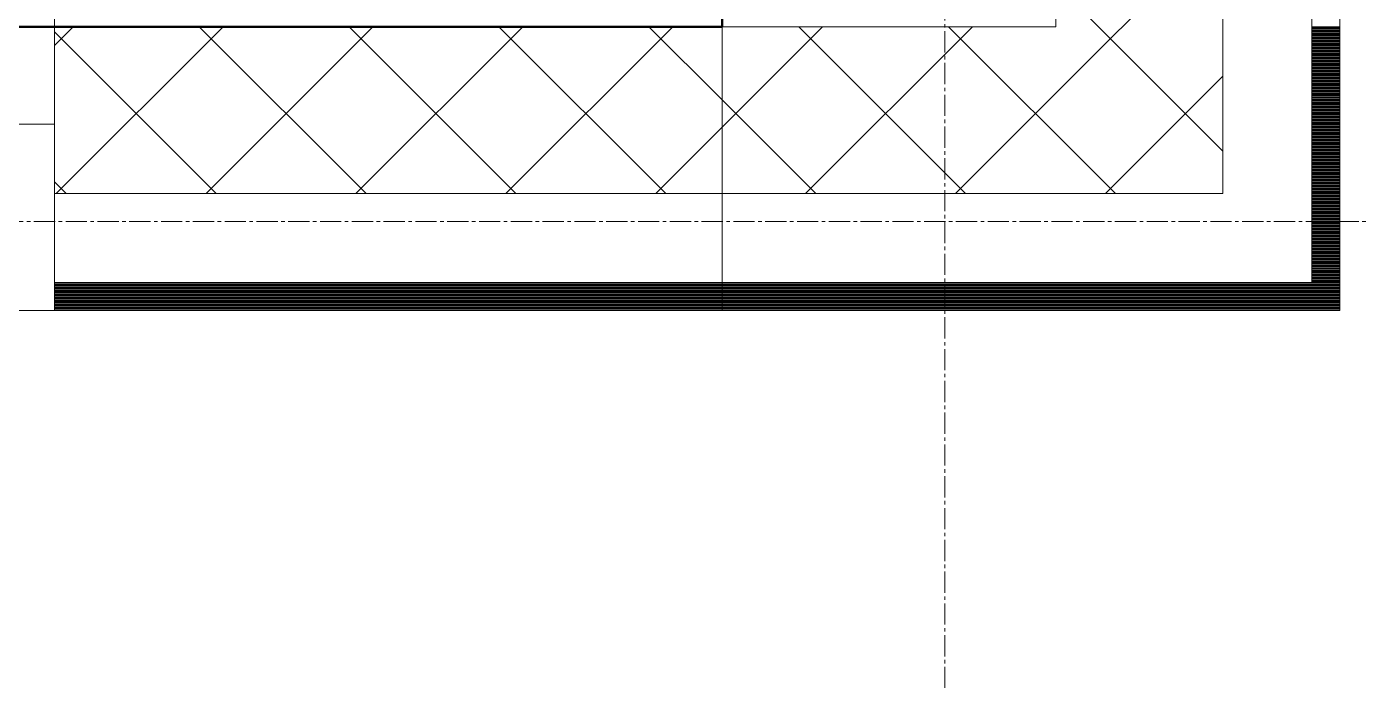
# Model space of a CAD drawing. Header units: millimetres. Extents: x -231292 to 573618, y -153144 to 564035.
# Drawn here: x 35658 to 36858, y -94358 to -93770 of the extents above; entities that cross this region are included whole.
import ezdxf

# ---------------------------------------------------------------- set-up
doc = ezdxf.new("R2010")
doc.units = ezdxf.units.MM
doc.linetypes.add('CENTER2', pattern=[28.575, 19.05, -3.175, 3.175, -3.175])
doc.layers.get('0').update_dxf_attribs({"color": 250})
for name, color, linetype, lineweight in [('A-Wall_Материал_Газоблок_Контур', 250, 'Continuous', 0), ('АР_Окна', 250, 'Continuous', 5), ('АР_Стены ПЕНОблок', 250, 'Continuous', 20), ('АР_Тонкая', 250, 'Continuous', 5), ('АР_Утеплитель', 250, 'Continuous', 0), ('АР_Штриховка', 250, 'Continuous', 0), ('РД_Оси_100', 250, 'Continuous', 0)]:
    doc.layers.add(name, color=color, linetype=linetype, lineweight=lineweight)
doc.layers.add('КР_Балки-0.5', color=60, linetype='Continuous', lineweight=50, plot=False)

# ---------------------------------------------------------------- blocks, each defined once
blk = doc.blocks.new('оси_рен')
at = {"layer": 'РД_Оси_100', "color": 251, "linetype": 'CENTER2', "true_color": 0x636466}
blk.add_line((1223252.916, 135558.25), (1223252.916, 223268.25), dxfattribs=at)
blk.add_lwpolyline([(1241712.916, 190813.25), (1190197.958, 190813.25), (1189697.958, 190663.25)], dxfattribs=at)

msp = doc.modelspace()

# ---------------------------------------------------------------- linework, layer by layer
at = {"layer": 'A-Wall_Материал_Газоблок_Контур', "color": 18, "linetype": 'Continuous', "lineweight": 0, "true_color": 0x000000}
msp.add_line((33283.458, -94025.283), (35683.458, -94025.283), dxfattribs=at)
at = {"layer": 'АР_Окна', "color": 18, "linetype": 'Continuous', "lineweight": 5, "true_color": 0x000000}
for p, q in [((35683.458, -93857.783), (35683.458, -93737.783)), ((35633.458, -93857.783), (35683.458, -93857.783)), ((35683.458, -94025.283), (33283.458, -94025.283))]:
    msp.add_line(p, q, dxfattribs=at)
at = {"layer": 'АР_Стены ПЕНОблок', "color": 18, "linetype": 'Continuous', "lineweight": 20, "true_color": 0x000000}
for p, q in [((35683.458, -93570.283), (35683.458, -93770.283)), ((36283.458, -93770.283), (36283.458, -93570.283)), ((35683.458, -93770.283), (36283.458, -93770.283))]:
    msp.add_line(p, q, dxfattribs=at)
at = {"layer": 'АР_Тонкая', "color": 18, "linetype": 'Continuous', "lineweight": 5, "true_color": 0x000000}
for p, q in [((36733.458, -91395.283), (36733.458, -93920.283)), ((36813.458, -94000.283), (36813.458, -91475.283)), ((36813.458, -91475.283), (36813.458, -94000.283)), ((36838.458, -94025.283), (36838.458, -91500.283)), ((36283.458, -93920.283), (35683.458, -93920.283)), ((35683.458, -93920.283), (35683.458, -94000.283)), ((36283.458, -94000.283), (36283.458, -93920.283)), ((36733.458, -93920.283), (36283.458, -93920.283)), ((36283.458, -93920.283), (36283.458, -94000.283)), ((35683.458, -94000.283), (36283.458, -94000.283)), ((36283.458, -94000.283), (35683.458, -94000.283)), ((35683.458, -94000.283), (35683.458, -94025.283)), ((36283.458, -94025.283), (36283.458, -94000.283)), ((36283.458, -94000.283), (36813.458, -94000.283)), ((36813.458, -94000.283), (36283.458, -94000.283)), ((36283.458, -94000.283), (36283.458, -94025.283)), ((35683.458, -94025.283), (36283.458, -94025.283)), ((36283.458, -94025.283), (36838.458, -94025.283))]:
    msp.add_line(p, q, dxfattribs=at)
at = {"layer": 'АР_Утеплитель', "color": 18, "linetype": 'Continuous', "lineweight": 0, "true_color": 0x000000}
for p, q in [((36583.458, -91245.283), (36583.458, -93770.283)), ((36733.458, -93920.283), (36733.458, -91395.283)), ((36283.458, -93770.283), (35683.458, -93770.283)), ((35683.458, -93770.283), (35683.458, -93920.283)), ((36283.458, -93920.283), (36283.458, -93770.283)), ((36583.458, -93770.283), (36283.458, -93770.283)), ((36283.458, -93770.283), (36283.458, -93920.283)), ((35683.458, -93920.283), (36283.458, -93920.283)), ((36283.458, -93920.283), (36733.458, -93920.283))]:
    msp.add_line(p, q, dxfattribs=at)
at = {"layer": 'АР_Штриховка', "color": 18, "linetype": 'Continuous', "lineweight": 0, "true_color": 0x000000}
for p, q in [((36613.326, -93800.151), (36733.458, -93680.019)), ((36733.458, -93882.036), (36583.458, -93732.036)), ((35683.458, -93787.092), (35700.267, -93770.283)), ((35828.778, -93920.283), (35683.458, -93774.963)), ((35684.971, -93920.283), (35834.971, -93770.283)), ((35963.482, -93920.283), (35813.482, -93770.283)), ((35819.675, -93920.283), (35969.675, -93770.283)), ((36098.186, -93920.283), (35948.186, -93770.283)), ((35954.379, -93920.283), (36104.379, -93770.283)), ((36232.889, -93920.283), (36082.889, -93770.283)), ((36089.083, -93920.283), (36239.083, -93770.283)), ((36283.458, -93836.147), (36217.593, -93770.283)), ((36283.458, -93860.611), (36373.786, -93770.283)), ((36502.297, -93920.283), (36352.297, -93770.283)), ((36358.49, -93920.283), (36508.49, -93770.283)), ((36637.001, -93920.283), (36487.001, -93770.283)), ((36813.458, -93770.283), (36838.458, -93770.283)), ((36813.458, -93771.283), (36838.458, -93771.283)), ((36813.458, -93772.283), (36838.458, -93772.283)), ((36813.458, -93773.283), (36838.458, -93773.283)), ((36813.458, -93774.283), (36838.458, -93774.283)), ((36813.458, -93775.283), (36838.458, -93775.283)), ((36813.458, -93776.283), (36838.458, -93776.283)), ((36813.458, -93777.283), (36838.458, -93777.283)), ((36813.458, -93778.283), (36838.458, -93778.283)), ((36813.458, -93779.283), (36838.458, -93779.283)), ((36813.458, -93780.283), (36838.458, -93780.283)), ((36813.458, -93781.283), (36838.458, -93781.283)), ((36813.458, -93782.283), (36838.458, -93782.283)), ((36813.458, -93783.283), (36838.458, -93783.283)), ((36813.458, -93784.283), (36838.458, -93784.283)), ((36813.458, -93785.283), (36838.458, -93785.283)), ((36813.458, -93786.283), (36838.458, -93786.283)), ((36813.458, -93787.283), (36838.458, -93787.283)), ((36813.458, -93788.283), (36838.458, -93788.283)), ((36813.458, -93789.283), (36838.458, -93789.283)), ((36813.458, -93790.283), (36838.458, -93790.283)), ((36813.458, -93791.283), (36838.458, -93791.283)), ((36813.458, -93792.283), (36838.458, -93792.283)), ((36493.194, -93920.283), (36613.326, -93800.151)), ((36813.458, -93793.283), (36838.458, -93793.283)), ((36813.458, -93794.283), (36838.458, -93794.283)), ((36813.458, -93795.283), (36838.458, -93795.283)), ((36813.458, -93796.283), (36838.458, -93796.283)), ((36813.458, -93797.283), (36838.458, -93797.283)), ((36813.458, -93798.283), (36838.458, -93798.283)), ((36813.458, -93799.283), (36838.458, -93799.283)), ((36813.458, -93800.283), (36838.458, -93800.283)), ((36813.458, -93801.283), (36838.458, -93801.283)), ((36813.458, -93802.283), (36838.458, -93802.283)), ((36813.458, -93803.283), (36838.458, -93803.283)), ((36813.458, -93804.283), (36838.458, -93804.283)), ((36680.678, -93867.503), (36733.458, -93814.723)), ((36813.458, -93805.283), (36838.458, -93805.283)), ((36813.458, -93806.283), (36838.458, -93806.283)), ((36813.458, -93807.283), (36838.458, -93807.283)), ((36813.458, -93808.283), (36838.458, -93808.283)), ((36813.458, -93809.283), (36838.458, -93809.283)), ((36813.458, -93810.283), (36838.458, -93810.283)), ((36813.458, -93811.283), (36838.458, -93811.283)), ((36813.458, -93812.283), (36838.458, -93812.283)), ((36813.458, -93813.283), (36838.458, -93813.283)), ((36813.458, -93814.283), (36838.458, -93814.283)), ((36813.458, -93815.283), (36838.458, -93815.283)), ((36813.458, -93816.283), (36838.458, -93816.283)), ((36813.458, -93817.283), (36838.458, -93817.283)), ((36813.458, -93818.283), (36838.458, -93818.283)), ((36813.458, -93819.283), (36838.458, -93819.283)), ((36813.458, -93820.283), (36838.458, -93820.283)), ((36813.458, -93821.283), (36838.458, -93821.283)), ((36813.458, -93822.283), (36838.458, -93822.283)), ((36813.458, -93823.283), (36838.458, -93823.283)), ((36813.458, -93824.283), (36838.458, -93824.283)), ((36813.458, -93825.283), (36838.458, -93825.283)), ((36813.458, -93826.283), (36838.458, -93826.283)), ((36813.458, -93827.283), (36838.458, -93827.283)), ((36813.458, -93828.283), (36838.458, -93828.283)), ((36367.593, -93920.283), (36283.458, -93836.148)), ((36813.458, -93829.283), (36838.458, -93829.283)), ((36813.458, -93830.283), (36838.458, -93830.283)), ((36813.458, -93831.283), (36838.458, -93831.283)), ((36813.458, -93832.283), (36838.458, -93832.283)), ((36813.458, -93833.283), (36838.458, -93833.283)), ((36813.458, -93834.283), (36838.458, -93834.283)), ((36813.458, -93835.283), (36838.458, -93835.283)), ((36813.458, -93836.283), (36838.458, -93836.283)), ((36813.458, -93837.283), (36838.458, -93837.283)), ((36813.458, -93838.283), (36838.458, -93838.283)), ((36813.458, -93839.283), (36838.458, -93839.283)), ((36813.458, -93840.283), (36838.458, -93840.283)), ((36813.458, -93841.283), (36838.458, -93841.283)), ((36813.458, -93842.283), (36838.458, -93842.283)), ((36813.458, -93843.283), (36838.458, -93843.283)), ((36813.458, -93844.283), (36838.458, -93844.283)), ((36813.458, -93845.283), (36838.458, -93845.283)), ((36813.458, -93846.283), (36838.458, -93846.283)), ((36813.458, -93847.283), (36838.458, -93847.283)), ((36813.458, -93848.283), (36838.458, -93848.283)), ((36813.458, -93849.283), (36838.458, -93849.283)), ((36813.458, -93850.283), (36838.458, -93850.283)), ((36813.458, -93851.283), (36838.458, -93851.283)), ((36813.458, -93852.283), (36838.458, -93852.283)), ((36223.786, -93920.283), (36283.458, -93860.611)), ((36813.458, -93853.283), (36838.458, -93853.283)), ((36813.458, -93854.283), (36838.458, -93854.283)), ((36813.458, -93855.283), (36838.458, -93855.283)), ((36813.458, -93856.283), (36838.458, -93856.283)), ((36813.458, -93857.283), (36838.458, -93857.283)), ((36813.458, -93858.283), (36838.458, -93858.283)), ((36813.458, -93859.283), (36838.458, -93859.283)), ((36813.458, -93860.283), (36838.458, -93860.283)), ((36813.458, -93861.283), (36838.458, -93861.283)), ((36813.458, -93862.283), (36838.458, -93862.283)), ((36813.458, -93863.283), (36838.458, -93863.283)), ((36813.458, -93864.283), (36838.458, -93864.283)), ((36627.898, -93920.283), (36680.678, -93867.503)), ((36813.458, -93865.283), (36838.458, -93865.283)), ((36813.458, -93866.283), (36838.458, -93866.283)), ((36813.458, -93867.283), (36838.458, -93867.283)), ((36813.458, -93868.283), (36838.458, -93868.283)), ((36813.458, -93869.283), (36838.458, -93869.283)), ((36813.458, -93870.283), (36838.458, -93870.283)), ((36813.458, -93871.283), (36838.458, -93871.283)), ((36813.458, -93872.283), (36838.458, -93872.283)), ((36813.458, -93873.283), (36838.458, -93873.283)), ((36813.458, -93874.283), (36838.458, -93874.283)), ((36813.458, -93875.283), (36838.458, -93875.283)), ((36813.458, -93876.283), (36838.458, -93876.283)), ((36813.458, -93877.283), (36838.458, -93877.283)), ((36813.458, -93878.283), (36838.458, -93878.283)), ((36813.458, -93879.283), (36838.458, -93879.283)), ((36813.458, -93880.283), (36838.458, -93880.283)), ((36813.458, -93881.283), (36838.458, -93881.283)), ((36813.458, -93882.283), (36838.458, -93882.283)), ((36813.458, -93883.283), (36838.458, -93883.283)), ((36813.458, -93884.283), (36838.458, -93884.283)), ((36813.458, -93885.283), (36838.458, -93885.283)), ((36813.458, -93886.283), (36838.458, -93886.283)), ((36813.458, -93887.283), (36838.458, -93887.283)), ((36813.458, -93888.283), (36838.458, -93888.283)), ((36813.458, -93889.283), (36838.458, -93889.283)), ((36813.458, -93890.283), (36838.458, -93890.283)), ((36813.458, -93891.283), (36838.458, -93891.283)), ((36813.458, -93892.283), (36838.458, -93892.283)), ((36813.458, -93893.283), (36838.458, -93893.283)), ((36813.458, -93894.283), (36838.458, -93894.283)), ((36813.458, -93895.283), (36838.458, -93895.283)), ((36813.458, -93896.283), (36838.458, -93896.283)), ((36813.458, -93897.283), (36838.458, -93897.283)), ((36813.458, -93898.283), (36838.458, -93898.283)), ((36813.458, -93899.283), (36838.458, -93899.283)), ((36813.458, -93900.283), (36838.458, -93900.283)), ((35694.074, -93920.283), (35683.458, -93909.667)), ((36813.458, -93901.283), (36838.458, -93901.283)), ((36813.458, -93902.283), (36838.458, -93902.283)), ((36813.458, -93903.283), (36838.458, -93903.283)), ((36813.458, -93904.283), (36838.458, -93904.283)), ((36813.458, -93905.283), (36838.458, -93905.283)), ((36813.458, -93906.283), (36838.458, -93906.283)), ((36813.458, -93907.283), (36838.458, -93907.283)), ((36813.458, -93908.283), (36838.458, -93908.283)), ((36813.458, -93909.283), (36838.458, -93909.283)), ((36813.458, -93910.283), (36838.458, -93910.283)), ((36813.458, -93911.283), (36838.458, -93911.283)), ((36813.458, -93912.283), (36838.458, -93912.283)), ((36813.458, -93913.283), (36838.458, -93913.283)), ((36813.458, -93914.283), (36838.458, -93914.283)), ((36813.458, -93915.283), (36838.458, -93915.283)), ((36813.458, -93916.283), (36838.458, -93916.283)), ((36813.458, -93917.283), (36838.458, -93917.283)), ((36813.458, -93918.283), (36838.458, -93918.283)), ((36813.458, -93919.283), (36838.458, -93919.283)), ((36813.458, -93920.283), (36838.458, -93920.283)), ((36813.458, -93921.283), (36838.458, -93921.283)), ((36813.458, -93922.283), (36838.458, -93922.283)), ((36813.458, -93923.283), (36838.458, -93923.283)), ((36813.458, -93924.283), (36838.458, -93924.283)), ((36813.458, -93925.283), (36838.458, -93925.283)), ((36813.458, -93926.283), (36838.458, -93926.283)), ((36813.458, -93927.283), (36838.458, -93927.283)), ((36813.458, -93928.283), (36838.458, -93928.283)), ((36813.458, -93929.283), (36838.458, -93929.283)), ((36813.458, -93930.283), (36838.458, -93930.283)), ((36813.458, -93931.283), (36838.458, -93931.283)), ((36813.458, -93932.283), (36838.458, -93932.283)), ((36813.458, -93933.283), (36838.458, -93933.283)), ((36813.458, -93934.283), (36838.458, -93934.283)), ((36813.458, -93935.283), (36838.458, -93935.283)), ((36813.458, -93936.283), (36838.458, -93936.283)), ((36813.458, -93937.283), (36838.458, -93937.283)), ((36813.458, -93938.283), (36838.458, -93938.283)), ((36813.458, -93939.283), (36838.458, -93939.283)), ((36813.458, -93940.283), (36838.458, -93940.283)), ((36813.458, -93941.283), (36838.458, -93941.283)), ((36813.458, -93942.283), (36838.458, -93942.283)), ((36813.458, -93943.283), (36838.458, -93943.283)), ((36813.458, -93944.283), (36838.458, -93944.283)), ((36813.458, -93945.283), (36838.458, -93945.283)), ((36813.458, -93946.283), (36838.458, -93946.283)), ((36813.458, -93947.283), (36838.458, -93947.283)), ((36813.458, -93948.283), (36838.458, -93948.283)), ((36813.458, -93949.283), (36838.458, -93949.283)), ((36813.458, -93950.283), (36838.458, -93950.283)), ((36813.458, -93951.283), (36838.458, -93951.283)), ((36813.458, -93952.283), (36838.458, -93952.283)), ((36813.458, -93953.283), (36838.458, -93953.283)), ((36813.458, -93954.283), (36838.458, -93954.283)), ((36813.458, -93955.283), (36838.458, -93955.283)), ((36813.458, -93956.283), (36838.458, -93956.283)), ((36813.458, -93957.283), (36838.458, -93957.283)), ((36813.458, -93958.283), (36838.458, -93958.283)), ((36813.458, -93959.283), (36838.458, -93959.283)), ((36813.458, -93960.283), (36838.458, -93960.283)), ((36813.458, -93961.283), (36838.458, -93961.283)), ((36813.458, -93962.283), (36838.458, -93962.283)), ((36813.458, -93963.283), (36838.458, -93963.283)), ((36813.458, -93964.283), (36838.458, -93964.283)), ((36813.458, -93965.283), (36838.458, -93965.283)), ((36813.458, -93966.283), (36838.458, -93966.283)), ((36813.458, -93967.283), (36838.458, -93967.283)), ((36813.458, -93968.283), (36838.458, -93968.283)), ((36813.458, -93969.283), (36838.458, -93969.283)), ((36813.458, -93970.283), (36838.458, -93970.283)), ((36813.458, -93971.283), (36838.458, -93971.283)), ((36813.458, -93972.283), (36838.458, -93972.283)), ((36813.458, -93973.283), (36838.458, -93973.283)), ((36813.458, -93974.283), (36838.458, -93974.283)), ((36813.458, -93975.283), (36838.458, -93975.283)), ((36813.458, -93976.283), (36838.458, -93976.283)), ((36813.458, -93977.283), (36838.458, -93977.283)), ((36813.458, -93978.283), (36838.458, -93978.283)), ((36813.458, -93979.283), (36838.458, -93979.283)), ((36813.458, -93980.283), (36838.458, -93980.283)), ((36813.458, -93981.283), (36838.458, -93981.283)), ((36813.458, -93982.283), (36838.458, -93982.283)), ((36813.458, -93983.283), (36838.458, -93983.283)), ((36813.458, -93984.283), (36838.458, -93984.283)), ((36813.458, -93985.283), (36838.458, -93985.283)), ((36813.458, -93986.283), (36838.458, -93986.283)), ((36813.458, -93987.283), (36838.458, -93987.283)), ((36813.458, -93988.283), (36838.458, -93988.283)), ((36813.458, -93989.283), (36838.458, -93989.283)), ((36813.458, -93990.283), (36838.458, -93990.283)), ((36813.458, -93991.283), (36838.458, -93991.283)), ((36813.458, -93992.283), (36838.458, -93992.283)), ((36813.458, -93993.283), (36838.458, -93993.283)), ((36813.458, -93994.283), (36838.458, -93994.283)), ((36813.458, -93995.283), (36838.458, -93995.283)), ((36813.458, -93996.283), (36838.458, -93996.283)), ((35683.458, -94000.283), (36283.458, -94000.283)), ((35683.458, -94001.283), (36283.458, -94001.283)), ((35683.458, -94002.283), (36283.458, -94002.283)), ((35683.458, -94003.283), (36283.458, -94003.283)), ((35683.458, -94004.283), (36283.458, -94004.283)), ((35683.458, -94005.283), (36283.458, -94005.283)), ((35683.458, -94006.283), (36283.458, -94006.283)), ((35683.458, -94007.283), (36283.458, -94007.283)), ((35683.458, -94008.283), (36283.458, -94008.283)), ((36283.458, -94000.283), (36813.458, -94000.283)), ((36283.458, -94001.283), (36814.458, -94001.283)), ((36283.458, -94002.283), (36815.458, -94002.283)), ((36283.458, -94003.283), (36816.458, -94003.283)), ((36283.458, -94004.283), (36817.458, -94004.283)), ((36283.458, -94005.283), (36818.458, -94005.283)), ((36283.458, -94006.283), (36819.458, -94006.283)), ((36283.458, -94007.283), (36820.458, -94007.283)), ((36283.458, -94008.283), (36821.458, -94008.283)), ((36813.458, -93997.283), (36838.458, -93997.283)), ((36813.458, -93998.283), (36838.458, -93998.283)), ((36813.458, -93999.283), (36838.458, -93999.283)), ((36813.458, -94000.283), (36838.458, -94000.283)), ((36814.458, -94001.283), (36838.458, -94001.283)), ((36815.458, -94002.283), (36838.458, -94002.283)), ((36816.458, -94003.283), (36838.458, -94003.283)), ((36817.458, -94004.283), (36838.458, -94004.283)), ((36818.458, -94005.283), (36838.458, -94005.283)), ((36819.458, -94006.283), (36838.458, -94006.283)), ((36820.458, -94007.283), (36838.458, -94007.283)), ((36821.458, -94008.283), (36838.458, -94008.283)), ((35683.458, -94009.283), (36283.458, -94009.283)), ((35683.458, -94010.283), (36283.458, -94010.283)), ((35683.458, -94011.283), (36283.458, -94011.283)), ((35683.458, -94012.283), (36283.458, -94012.283)), ((35683.458, -94013.283), (36283.458, -94013.283)), ((35683.458, -94014.283), (36283.458, -94014.283)), ((35683.458, -94015.283), (36283.458, -94015.283)), ((35683.458, -94016.283), (36283.458, -94016.283)), ((35683.458, -94017.283), (36283.458, -94017.283)), ((35683.458, -94018.283), (36283.458, -94018.283)), ((35683.458, -94019.283), (36283.458, -94019.283)), ((35683.458, -94020.283), (36283.458, -94020.283)), ((36283.458, -94009.283), (36822.458, -94009.283)), ((36283.458, -94010.283), (36823.458, -94010.283)), ((36283.458, -94011.283), (36824.458, -94011.283)), ((36283.458, -94012.283), (36825.458, -94012.283)), ((36283.458, -94013.283), (36826.458, -94013.283)), ((36283.458, -94014.283), (36827.458, -94014.283)), ((36283.458, -94015.283), (36828.458, -94015.283)), ((36283.458, -94016.283), (36829.458, -94016.283)), ((36283.458, -94017.283), (36830.458, -94017.283)), ((36283.458, -94018.283), (36831.458, -94018.283)), ((36283.458, -94019.283), (36832.458, -94019.283)), ((36283.458, -94020.283), (36833.458, -94020.283)), ((36822.458, -94009.283), (36838.458, -94009.283)), ((36823.458, -94010.283), (36838.458, -94010.283)), ((36824.458, -94011.283), (36838.458, -94011.283)), ((36825.458, -94012.283), (36838.458, -94012.283)), ((36826.458, -94013.283), (36838.458, -94013.283)), ((36827.458, -94014.283), (36838.458, -94014.283)), ((36828.458, -94015.283), (36838.458, -94015.283)), ((36829.458, -94016.283), (36838.458, -94016.283)), ((36830.458, -94017.283), (36838.458, -94017.283)), ((36831.458, -94018.283), (36838.458, -94018.283)), ((36832.458, -94019.283), (36838.458, -94019.283)), ((36833.458, -94020.283), (36838.458, -94020.283)), ((35683.458, -94021.283), (36283.458, -94021.283)), ((35683.458, -94022.283), (36283.458, -94022.283)), ((35683.458, -94023.283), (36283.458, -94023.283)), ((35683.458, -94024.283), (36283.458, -94024.283)), ((36283.458, -94021.283), (36834.458, -94021.283)), ((36283.458, -94022.283), (36835.458, -94022.283)), ((36283.458, -94023.283), (36836.458, -94023.283)), ((36283.458, -94024.283), (36837.458, -94024.283)), ((36834.458, -94021.283), (36838.458, -94021.283)), ((36835.458, -94022.283), (36838.458, -94022.283)), ((36836.458, -94023.283), (36838.458, -94023.283)), ((36837.458, -94024.283), (36838.458, -94024.283))]:
    msp.add_line(p, q, dxfattribs=at)
at = {"layer": 'КР_Балки-0.5', "color": 18, "ltscale": 200, "true_color": 0x000000}
for p, q in [((36283.458, -93370.283), (36283.458, -93770.283)), ((36283.458, -93370.283), (36283.458, -93770.283)), ((36283.458, -93770.283), (21608.506, -93770.275)), ((36283.458, -93770.283), (21608.506, -93770.275))]:
    msp.add_line(p, q, dxfattribs=at)

# ---------------------------------------------------------------- block references
at = {"rotation": 359.999868838025}
msp.add_blockref('оси_рен', (-1186769.82, -284755.728), dxfattribs=at)

doc.saveas('drawing.dxf')
